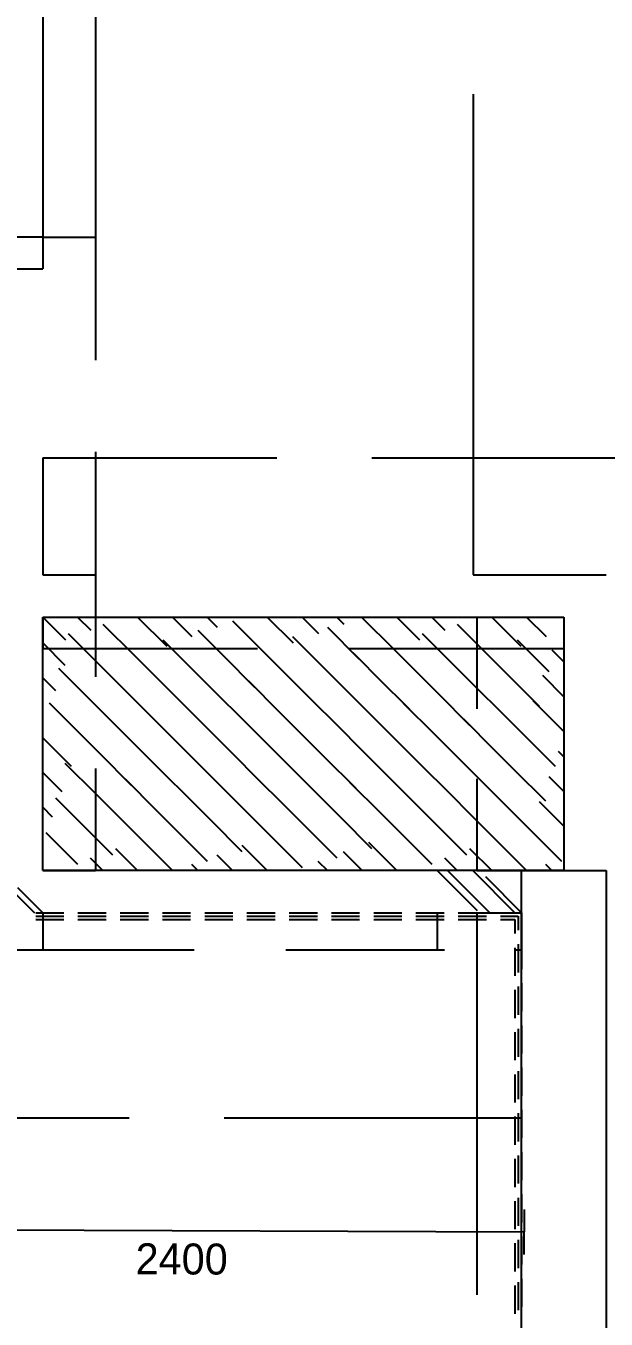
# Model space of a CAD drawing. Header units: metres. Extents: x -20.8 to 16.7, y -14.9 to 14.7.
# Drawn here: x -10.872 to -8.811, y 1.277 to 5.871 of the extents above; entities that cross this region are included whole.
import ezdxf
from ezdxf.enums import TextEntityAlignment as Align

# ---------------------------------------------------------------- set-up
doc = ezdxf.new("R2010")
doc.units = ezdxf.units.M
for name, color, linetype in [('CAD_DIM_TEXT', 3, 'Continuous'), ('CAD_DIM_WALL_TO_WALL', 1, 'Continuous'), ('CAD_PLAN_WALLS', 8, 'Continuous')]:
    doc.layers.add(name, color=color, linetype=linetype)

msp = doc.modelspace()

# ---------------------------------------------------------------- linework, layer by layer
at = {"layer": 'CAD_DIM_WALL_TO_WALL'}
for p, q in [((-9.1027, 1.666), (-9.1034, 1.506)), ((-9.103, 1.586), (-11.5326, 1.5952))]:
    msp.add_line(p, q, dxfattribs=at)
at = {"layer": 'CAD_PLAN_WALLS'}
for p, q in [((-10.8114, 9.4471), (-10.8115, 5.1212)), ((-10.6242, 7.1134), (-10.6242, 5.1211)), ((-9.2835, 5.6285), (-9.2836, 3.9208)), ((-10.8115, 5.1212), (-11.1116, 5.1212)), ((-10.8115, 5.1212), (-10.6242, 5.1212)), ((-10.8115, 5.1212), (-10.6242, 5.1212)), ((-10.8115, 5.1212), (-10.8115, 5.0081)), ((-10.6242, 5.1212), (-10.6242, 4.6836)), ((-11.1415, 5.0082), (-10.8114, 5.0082)), ((-10.8116, 4.3365), (-9.9801, 4.3364)), ((-10.8115, 4.3365), (-10.8115, 3.9209)), ((-10.6242, 4.3585), (-10.6242, 3.9209)), ((-9.6425, 4.3364), (-8.811, 4.3364)), ((-8.8111, 4.3364), (-7.4686, 4.3364)), ((-10.8115, 3.9209), (-10.6242, 3.9209)), ((-10.8115, 3.9209), (-10.6242, 3.9209)), ((-10.6242, 3.921), (-10.6243, 3.5584)), ((-9.2836, 3.9209), (-8.8111, 3.9209)), ((-10.8115, 3.7709), (-10.8115, 3.6597)), ((-10.8115, 3.7709), (-8.9611, 3.7708)), ((-10.8115, 2.8707), (-10.8115, 3.7709)), ((-10.8114, 3.7709), (-10.7308, 3.6903)), ((-10.6879, 3.7709), (-10.641, 3.724)), ((-10.4746, 3.7709), (-10.3716, 3.6678)), ((-10.3511, 3.7709), (-10.2817, 3.7015)), ((-10.2276, 3.7709), (-10.1919, 3.7352)), ((-10.0143, 3.7709), (-9.9224, 3.6791)), ((-9.8907, 3.7709), (-9.8326, 3.7127)), ((-9.7672, 3.7709), (-9.7428, 3.7464)), ((-9.6774, 3.7689), (-9.5651, 3.6566)), ((-9.5539, 3.7709), (-9.4733, 3.6903)), ((-9.4304, 3.7709), (-9.3835, 3.724)), ((-9.2699, 3.7709), (-9.1112, 3.7708)), ((-9.2699, 3.7709), (-9.2699, 3.4449)), ((-9.2171, 3.7708), (-9.114, 3.6678)), ((-9.0936, 3.7708), (-9.0242, 3.7015)), ((-8.9611, 3.7708), (-8.9611, 3.6597)), ((-8.9611, 3.7708), (-8.9611, 2.8706)), ((-10.5981, 3.7464), (-10.4858, 3.6342)), ((-10.2613, 3.724), (-10.149, 3.6117)), ((-10.1378, 3.7577), (-10.0255, 3.6454)), ((-9.8009, 3.7352), (-9.6887, 3.6229)), ((-9.3406, 3.7464), (-9.2283, 3.6341)), ((-10.8115, 3.6791), (-10.7328, 3.6004)), ((-10.7216, 3.7128), (-10.6093, 3.6005)), ((-10.3848, 3.6903), (-10.2725, 3.578)), ((-9.9244, 3.7015), (-9.8122, 3.5892)), ((-9.5876, 3.6791), (-9.4753, 3.5668)), ((-9.4641, 3.7127), (-9.3518, 3.6004)), ((-9.1273, 3.6903), (-9.015, 3.578)), ((-10.8116, 3.6598), (-10.0489, 3.6598)), ((-10.5083, 3.6566), (-10.396, 3.5443)), ((-10.1714, 3.6342), (-10.0592, 3.5219)), ((-10.0479, 3.6678), (-9.9357, 3.5556)), ((-9.7237, 3.6598), (-8.9611, 3.6597)), ((-9.7111, 3.6454), (-9.5988, 3.5331)), ((-9.2508, 3.6566), (-9.1385, 3.5443)), ((-9.0038, 3.6543), (-8.9611, 3.6117)), ((-10.7553, 3.5893), (-10.643, 3.477)), ((-10.6318, 3.6229), (-10.5195, 3.5107)), ((-10.295, 3.6005), (-10.1827, 3.4882)), ((-9.8346, 3.6117), (-9.7223, 3.4994)), ((-9.4978, 3.5892), (-9.3855, 3.4769)), ((-9.3743, 3.6229), (-9.262, 3.5106)), ((-10.8115, 3.5556), (-10.7665, 3.5106)), ((-10.4185, 3.5668), (-10.3062, 3.4545)), ((-10.0816, 3.5443), (-9.9694, 3.432)), ((-9.9581, 3.578), (-9.8458, 3.4657)), ((-9.6213, 3.5555), (-9.509, 3.4433)), ((-9.1609, 3.5668), (-9.0487, 3.4545)), ((-9.0374, 3.5645), (-8.9611, 3.4882)), ((-10.6655, 3.4994), (-10.5532, 3.3872)), ((-10.542, 3.5331), (-10.4297, 3.4208)), ((-10.2051, 3.5106), (-10.0929, 3.3984)), ((-9.7448, 3.5219), (-9.6325, 3.4096)), ((-9.408, 3.4994), (-9.2957, 3.3871)), ((-9.2845, 3.5331), (-9.1722, 3.4208)), ((-10.789, 3.4658), (-10.6767, 3.3535)), ((-10.3286, 3.477), (-10.2164, 3.3647)), ((-9.9918, 3.4545), (-9.8795, 3.3422)), ((-9.8683, 3.4882), (-9.756, 3.3759)), ((-9.5315, 3.4657), (-9.4192, 3.3534)), ((-9.0711, 3.4747), (-8.9611, 3.3647)), ((-10.5757, 3.4096), (-10.4634, 3.2973)), ((-10.4521, 3.4433), (-10.3399, 3.331)), ((-10.1153, 3.4208), (-10.003, 3.3085)), ((-9.655, 3.432), (-9.5427, 3.3198)), ((-9.3181, 3.4096), (-9.2059, 3.2973)), ((-9.1946, 3.4433), (-9.0824, 3.331)), ((-10.6992, 3.3759), (-10.5869, 3.2636)), ((-10.2388, 3.3871), (-10.1265, 3.2749)), ((-9.902, 3.3647), (-9.7897, 3.2524)), ((-9.7785, 3.3984), (-9.6662, 3.2861)), ((-9.4416, 3.3759), (-9.3294, 3.2636)), ((-10.8115, 3.3422), (-10.7104, 3.2411)), ((-10.4858, 3.3198), (-10.3736, 3.2075)), ((-10.3623, 3.3535), (-10.2501, 3.2412)), ((-10.0255, 3.331), (-9.9132, 3.2187)), ((-9.6887, 3.3085), (-9.5764, 3.1963)), ((-9.5652, 3.3422), (-9.4529, 3.2299)), ((-9.2283, 3.3198), (-9.116, 3.2075)), ((-9.1048, 3.3534), (-8.9925, 3.2412)), ((-10.6093, 3.2861), (-10.4971, 3.1738)), ((-10.2725, 3.2636), (-10.1602, 3.1514)), ((-10.149, 3.2973), (-10.0367, 3.185)), ((-9.8122, 3.2749), (-9.6999, 3.1626)), ((-9.3518, 3.2861), (-9.2395, 3.1738)), ((-8.9813, 3.295), (-8.9611, 3.2748)), ((-10.8115, 3.2187), (-10.7441, 3.1513)), ((-10.7328, 3.2524), (-10.6206, 3.1401)), ((-10.6243, 3.2332), (-10.6243, 2.8706)), ((-10.396, 3.23), (-10.2837, 3.1177)), ((-9.9357, 3.2412), (-9.8234, 3.1289)), ((-9.5988, 3.2187), (-9.4866, 3.1064)), ((-9.4753, 3.2524), (-9.3631, 3.1401)), ((-9.1385, 3.2299), (-9.0262, 3.1176)), ((-10.5195, 3.1963), (-10.4072, 3.084)), ((-10.1827, 3.1738), (-10.0704, 3.0615)), ((-10.0592, 3.2075), (-9.9469, 3.0952)), ((-9.7223, 3.185), (-9.6101, 3.0728)), ((-9.2699, 3.1966), (-9.2699, 2.8706)), ((-9.262, 3.1962), (-9.1497, 3.084)), ((-9.015, 3.2052), (-8.9611, 3.1513)), ((-10.7665, 3.1289), (-10.6543, 3.0166)), ((-10.643, 3.1626), (-10.5307, 3.0503)), ((-10.3062, 3.1401), (-10.1939, 3.0279)), ((-9.8459, 3.1513), (-9.7336, 3.0391)), ((-9.509, 3.1289), (-9.3967, 3.0166)), ((-9.3855, 3.1626), (-9.2732, 3.0503)), ((-10.8115, 3.0952), (-10.7778, 3.0614)), ((-10.4297, 3.1065), (-10.3174, 2.9942)), ((-10.0929, 3.084), (-9.9806, 2.9717)), ((-9.9694, 3.1177), (-9.8571, 3.0054)), ((-9.6325, 3.0952), (-9.5202, 2.9829)), ((-9.1722, 3.1064), (-9.0599, 2.9941)), ((-9.0487, 3.1154), (-8.9611, 3.0278)), ((-10.6767, 3.0391), (-10.5644, 2.9268)), ((-10.5532, 3.0728), (-10.4409, 2.9605)), ((-10.2164, 3.0503), (-10.1041, 2.938)), ((-9.756, 3.0615), (-9.6438, 2.9492)), ((-9.4192, 3.0391), (-9.3069, 2.9268)), ((-9.2957, 3.0727), (-9.1834, 2.9605)), ((-10.8002, 3.0054), (-10.6879, 2.8931)), ((-10.3399, 3.0166), (-10.2276, 2.9043)), ((-10.003, 2.9942), (-9.8908, 2.8819)), ((-9.8795, 3.0278), (-9.7673, 2.9156)), ((-9.5427, 3.0054), (-9.4304, 2.8931)), ((-9.0824, 3.0166), (-8.9701, 2.9043)), ((-10.5532, 2.9493), (-10.4746, 2.8707)), ((-10.4634, 2.9829), (-10.3511, 2.8707)), ((-10.1041, 2.9605), (-10.0143, 2.8707)), ((-9.655, 2.9717), (-9.5539, 2.8707)), ((-9.2957, 2.9492), (-9.2171, 2.8707)), ((-9.2059, 2.9829), (-9.0936, 2.8706)), ((-10.643, 2.9156), (-10.5981, 2.8707)), ((-10.1939, 2.9268), (-10.1378, 2.8707)), ((-9.8346, 2.9043), (-9.8009, 2.8707)), ((-9.7448, 2.938), (-9.6774, 2.8707)), ((-9.3855, 2.9156), (-9.3406, 2.8707)), ((-10.9915, 2.8707), (-10.8414, 2.7207)), ((-10.8115, 2.8707), (-10.6242, 2.8707)), ((-8.9611, 2.8706), (-10.8115, 2.8707)), ((-10.2837, 2.8931), (-10.2613, 2.8707)), ((-9.4112, 2.8707), (-9.2695, 2.7289)), ((-9.4112, 2.8707), (-9.3594, 2.8188)), ((-9.3747, 2.8707), (-9.2246, 2.7206)), ((-9.2848, 2.8707), (-9.1348, 2.7206)), ((-9.27, 2.8707), (-9.1112, 2.8706)), ((-9.2399, 2.8494), (-9.1112, 2.7206)), ((-9.1112, 2.8706), (-8.8111, 2.8706)), ((-9.1112, 0.6201), (-9.1112, 2.8706)), ((-9.0262, 2.8931), (-9.0038, 2.8706)), ((-8.8111, 2.8706), (-8.8112, 0.6201)), ((-10.9016, 2.8107), (-10.8116, 2.7207)), ((-10.8567, 2.7658), (-10.8116, 2.7207)), ((-9.1501, 2.7595), (-9.1112, 2.7206)), ((-10.8366, 2.7207), (-10.7365, 2.7207)), ((-10.8116, 2.7207), (-10.8116, 2.5885)), ((-10.8116, 2.7207), (-10.8116, 2.5885)), ((-10.6865, 2.7206), (-10.5865, 2.7206)), ((-10.5365, 2.7206), (-10.4365, 2.7206)), ((-10.3865, 2.7206), (-10.2864, 2.7206)), ((-10.2364, 2.7206), (-10.1364, 2.7206)), ((-10.0864, 2.7206), (-9.9864, 2.7206)), ((-9.9364, 2.7206), (-9.8363, 2.7206)), ((-9.7863, 2.7206), (-9.6863, 2.7206)), ((-9.6363, 2.7206), (-9.5363, 2.7206)), ((-9.4863, 2.7206), (-9.3862, 2.7206)), ((-9.4112, 2.7206), (-9.4112, 2.5884)), ((-9.4112, 2.7206), (-9.4112, 2.5884)), ((-9.3362, 2.7206), (-9.2362, 2.7206)), ((-9.27, 2.7206), (-9.1112, 2.7206)), ((-9.2699, 2.7207), (-9.2699, 1.3631)), ((-9.1862, 2.7206), (-9.1112, 2.7206)), ((-9.1112, 2.7206), (-9.1112, 2.6705)), ((-9.1112, 2.7206), (-9.1112, 2.5884)), ((-10.8366, 2.7087), (-10.7365, 2.7086)), ((-10.8366, 2.7087), (-10.7365, 2.7086)), ((-10.8366, 2.6966), (-10.7365, 2.6966)), ((-10.6865, 2.7086), (-10.5865, 2.7086)), ((-10.6865, 2.7086), (-10.5865, 2.7086)), ((-10.6865, 2.6966), (-10.5865, 2.6966)), ((-10.5365, 2.7086), (-10.4365, 2.7086)), ((-10.5365, 2.7086), (-10.4365, 2.7086)), ((-10.5365, 2.6966), (-10.4365, 2.6966)), ((-10.3865, 2.7086), (-10.2864, 2.7086)), ((-10.3865, 2.7086), (-10.2864, 2.7086)), ((-10.3865, 2.6966), (-10.2864, 2.6966)), ((-10.2364, 2.7086), (-10.1364, 2.7086)), ((-10.2364, 2.7086), (-10.1364, 2.7086)), ((-10.2364, 2.6966), (-10.1364, 2.6966)), ((-10.0864, 2.7086), (-9.9864, 2.7086)), ((-10.0864, 2.7086), (-9.9864, 2.7086)), ((-10.0864, 2.6966), (-9.9864, 2.6966)), ((-9.9364, 2.7086), (-9.8363, 2.7086)), ((-9.9364, 2.7086), (-9.8363, 2.7086)), ((-9.9364, 2.6966), (-9.8363, 2.6966)), ((-9.7863, 2.7086), (-9.6863, 2.7086)), ((-9.7863, 2.7086), (-9.6863, 2.7086)), ((-9.7863, 2.6966), (-9.6863, 2.6966)), ((-9.6363, 2.7086), (-9.5363, 2.7086)), ((-9.6363, 2.7086), (-9.5363, 2.7086)), ((-9.6363, 2.6966), (-9.5363, 2.6966)), ((-9.4863, 2.7086), (-9.3862, 2.7086)), ((-9.4863, 2.7086), (-9.3862, 2.7086)), ((-9.4863, 2.6966), (-9.3862, 2.6966)), ((-9.3362, 2.7086), (-9.2362, 2.7086)), ((-9.3362, 2.7086), (-9.2362, 2.7086)), ((-9.3362, 2.6966), (-9.2362, 2.6966)), ((-9.1862, 2.7086), (-9.1232, 2.7086)), ((-9.1862, 2.7086), (-9.1232, 2.7086)), ((-9.1862, 2.6966), (-9.1352, 2.6966)), ((-9.1352, 2.6966), (-9.1352, 2.6464)), ((-9.1232, 2.7086), (-9.1232, 2.6584)), ((-9.1232, 2.7086), (-9.1232, 2.6584)), ((-9.1112, 2.6205), (-9.1112, 2.5205)), ((-11.0629, 2.5885), (-10.8115, 2.5885)), ((-10.8116, 2.5885), (-10.274, 2.5885)), ((-9.9488, 2.5885), (-9.4112, 2.5885)), ((-9.4113, 2.5885), (-9.3853, 2.5885)), ((-9.1371, 2.5885), (-9.1111, 2.5885)), ((-9.1352, 2.5964), (-9.1352, 2.4963)), ((-9.1232, 2.6084), (-9.1232, 2.5083)), ((-9.1232, 2.6084), (-9.1232, 2.5083)), ((-9.1352, 2.4463), (-9.1352, 2.3463)), ((-9.1232, 2.4583), (-9.1232, 2.3583)), ((-9.1232, 2.4583), (-9.1232, 2.3583)), ((-9.1112, 2.4705), (-9.1112, 2.3705)), ((-9.1232, 2.3083), (-9.1232, 2.2083)), ((-9.1232, 2.3083), (-9.1232, 2.2083)), ((-9.1112, 2.3204), (-9.1112, 2.2204)), ((-9.1352, 2.2963), (-9.1352, 2.1963)), ((-9.1112, 2.1704), (-9.1112, 2.0704)), ((-9.1352, 2.1463), (-9.1352, 2.0462)), ((-9.1232, 2.1583), (-9.1232, 2.0582)), ((-9.1232, 2.1583), (-9.1232, 2.0582)), ((-11.5618, 1.9919), (-10.5053, 1.9919)), ((-10.1676, 1.9919), (-9.1111, 1.9919)), ((-9.1352, 1.9962), (-9.1352, 1.8962)), ((-9.1232, 2.0082), (-9.1232, 1.9082)), ((-9.1232, 2.0082), (-9.1232, 1.9082)), ((-9.1112, 2.0204), (-9.1112, 1.9204)), ((-9.1352, 1.8462), (-9.1352, 1.7462)), ((-9.1232, 1.8582), (-9.1232, 1.7582)), ((-9.1232, 1.8582), (-9.1232, 1.7582)), ((-9.1112, 1.8703), (-9.1112, 1.7703)), ((-9.1232, 1.7082), (-9.1232, 1.6082)), ((-9.1232, 1.7082), (-9.1232, 1.6082)), ((-9.1112, 1.7203), (-9.1112, 1.6203)), ((-9.1352, 1.6962), (-9.1352, 1.5961)), ((-9.1112, 1.5703), (-9.1112, 1.4703)), ((-9.1352, 1.5461), (-9.1352, 1.4461)), ((-9.1232, 1.5581), (-9.1232, 1.4581)), ((-9.1232, 1.5581), (-9.1232, 1.4581)), ((-9.1352, 1.3961), (-9.1352, 1.2961)), ((-9.1232, 1.4081), (-9.1232, 1.3081)), ((-9.1232, 1.4081), (-9.1232, 1.3081)), ((-9.1112, 1.4202), (-9.1112, 1.3202))]:
    msp.add_line(p, q, dxfattribs=at)

# ---------------------------------------------------------------- texts
at = {"layer": 'CAD_DIM_TEXT'}
msp.add_text('2400', height=0.11, rotation=359.7826, dxfattribs=at).set_placement((-10.3182, 1.4906), align=Align.MIDDLE_CENTER)

doc.saveas('drawing.dxf')
